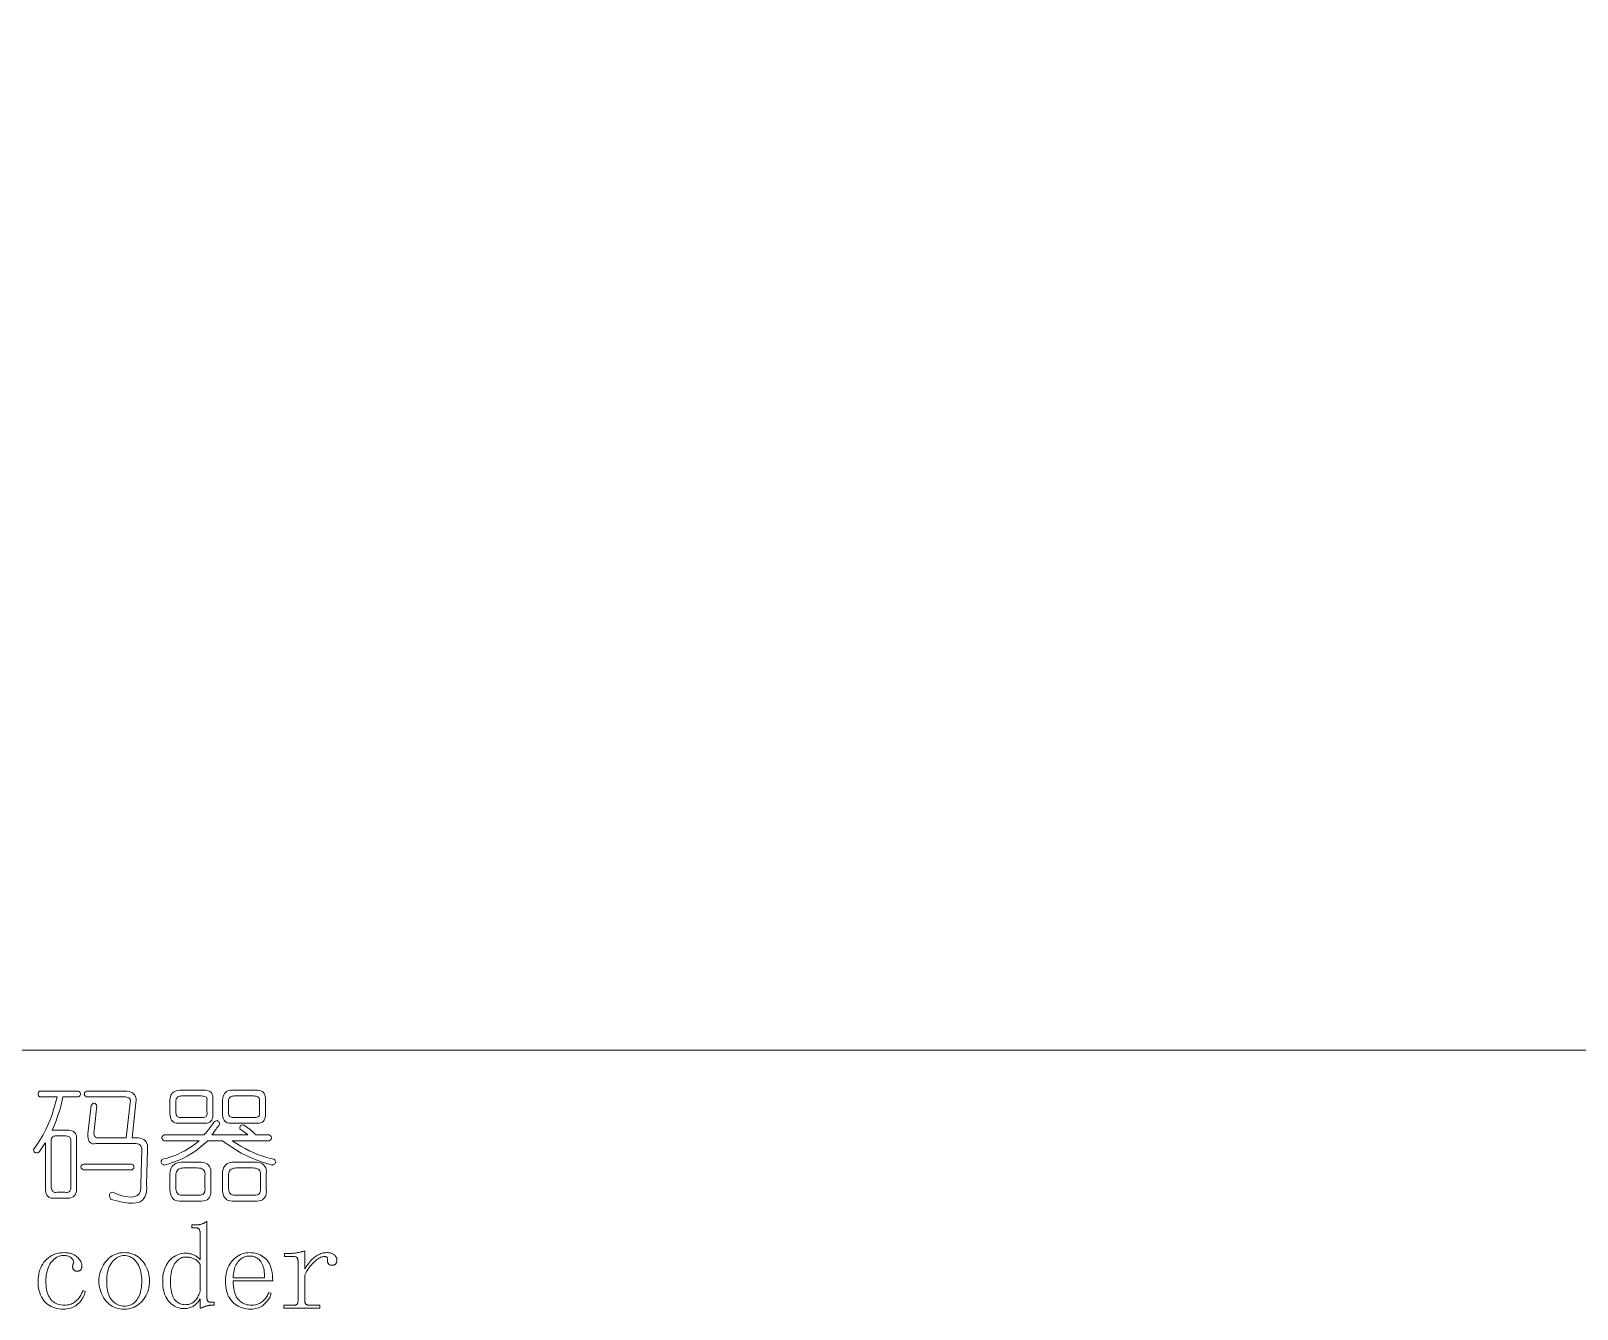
# Model space of a CAD drawing. Extents: x 1 to 297, y 1 to 210.
# Drawn here: x 90.6 to 117.82, y 51.94 to 74.46 of the extents above; entities that cross this region are included whole.
import ezdxf

# ---------------------------------------------------------------- set-up
doc = ezdxf.new("R2010")
doc.units = 0

msp = doc.modelspace()

# ---------------------------------------------------------------- linework, layer by layer
at = {"color": 7, "lineweight": 13}
msp.add_line((1.306, 56.508), (219.321, 56.508), dxfattribs=at)
for points in [[(90.747, 55.785), (91.433, 55.785), (91.445, 55.775), (91.455, 55.764), (91.462, 55.754), (91.466, 55.744), (91.467, 55.733), (91.466, 55.723), (91.462, 55.713), (91.455, 55.703), (91.445, 55.692), (91.433, 55.682), (91.159, 55.682), (91.147, 55.627), (91.135, 55.571), (91.12, 55.514), (91.104, 55.457), (91.086, 55.399), (91.066, 55.341), (91.045, 55.281), (91.021, 55.221), (90.997, 55.161), (90.97, 55.099), (91.227, 55.099), (91.263, 55.097), (91.294, 55.092), (91.322, 55.084), (91.345, 55.072), (91.364, 55.056), (91.379, 55.037), (91.39, 55.015), (91.397, 54.989), (91.4, 54.96), (91.399, 54.928), (91.399, 54.088), (91.4, 54.049), (91.397, 54.014), (91.389, 53.984), (91.377, 53.959), (91.36, 53.938), (91.339, 53.921), (91.313, 53.909), (91.283, 53.901), (91.249, 53.898), (91.21, 53.899), (91.021, 53.899), (90.989, 53.898), (90.96, 53.901), (90.934, 53.907), (90.912, 53.918), (90.893, 53.933), (90.877, 53.953), (90.865, 53.976), (90.857, 54.003), (90.852, 54.035), (90.85, 54.071), (90.85, 54.876), (90.84, 54.859), (90.829, 54.842), (90.818, 54.825), (90.806, 54.808), (90.794, 54.791), (90.782, 54.773), (90.77, 54.756), (90.757, 54.739), (90.744, 54.722), (90.73, 54.705), (90.714, 54.699), (90.699, 54.696), (90.686, 54.695), (90.675, 54.697), (90.666, 54.701), (90.658, 54.707), (90.652, 54.716), (90.648, 54.727), (90.645, 54.74), (90.644, 54.756), (90.701, 54.837), (90.754, 54.919), (90.804, 55.005), (90.85, 55.094), (90.893, 55.185), (90.932, 55.279), (90.968, 55.375), (91.001, 55.475), (91.03, 55.577), (91.056, 55.682), (90.747, 55.682), (90.738, 55.692), (90.731, 55.703), (90.726, 55.713), (90.722, 55.723), (90.721, 55.733), (90.722, 55.744), (90.726, 55.754), (90.731, 55.764), (90.738, 55.775)], [(91.57, 55.785), (92.239, 55.785), (92.284, 55.783), (92.324, 55.777), (92.358, 55.766), (92.387, 55.752), (92.41, 55.733), (92.428, 55.711), (92.44, 55.684), (92.447, 55.653), (92.448, 55.618), (92.444, 55.579), (92.376, 54.962), (92.444, 54.962), (92.486, 54.96), (92.524, 54.954), (92.556, 54.943), (92.584, 54.929), (92.607, 54.911), (92.625, 54.888), (92.639, 54.861), (92.647, 54.83), (92.651, 54.795), (92.65, 54.756), (92.633, 54.139), (92.634, 54.074), (92.629, 54.016), (92.618, 53.966), (92.603, 53.922), (92.581, 53.886), (92.555, 53.857), (92.522, 53.836), (92.485, 53.821), (92.442, 53.814), (92.393, 53.813), (92.37, 53.811), (92.344, 53.811), (92.314, 53.812), (92.28, 53.816), (92.243, 53.822), (92.202, 53.83), (92.156, 53.84), (92.108, 53.852), (92.055, 53.866), (91.999, 53.882), (91.99, 53.902), (91.983, 53.92), (91.98, 53.936), (91.979, 53.951), (91.981, 53.963), (91.986, 53.975), (91.994, 53.984), (92.004, 53.992), (92.017, 53.998), (92.033, 54.002), (92.133, 53.963), (92.223, 53.936), (92.301, 53.921), (92.367, 53.917), (92.423, 53.925), (92.467, 53.944), (92.5, 53.976), (92.521, 54.018), (92.531, 54.073), (92.53, 54.139), (92.547, 54.756), (92.546, 54.776), (92.543, 54.793), (92.538, 54.809), (92.531, 54.822), (92.521, 54.833), (92.51, 54.843), (92.497, 54.85), (92.481, 54.855), (92.464, 54.858), (92.444, 54.859), (91.741, 54.859), (91.709, 54.855), (91.681, 54.857), (91.657, 54.865), (91.637, 54.878), (91.621, 54.898), (91.61, 54.923), (91.602, 54.954), (91.599, 54.991), (91.599, 55.033), (91.604, 55.082), (91.656, 55.528), (91.666, 55.543), (91.676, 55.555), (91.687, 55.564), (91.697, 55.569), (91.707, 55.571), (91.717, 55.569), (91.728, 55.564), (91.738, 55.555), (91.748, 55.543), (91.759, 55.528), (91.707, 55.082), (91.705, 55.056), (91.705, 55.033), (91.708, 55.014), (91.713, 54.997), (91.72, 54.983), (91.73, 54.973), (91.742, 54.966), (91.757, 54.961), (91.773, 54.96), (91.793, 54.962), (92.273, 54.962), (92.341, 55.579), (92.347, 55.599), (92.348, 55.616), (92.347, 55.632), (92.341, 55.645), (92.333, 55.656), (92.321, 55.666), (92.305, 55.673), (92.287, 55.678), (92.264, 55.681), (92.239, 55.682), (91.57, 55.682), (91.558, 55.692), (91.548, 55.703), (91.541, 55.713), (91.537, 55.723), (91.536, 55.733), (91.537, 55.744), (91.541, 55.754), (91.548, 55.764), (91.558, 55.775)], [(93.216, 55.802), (93.627, 55.802), (93.663, 55.8), (93.694, 55.796), (93.722, 55.788), (93.745, 55.777), (93.764, 55.763), (93.779, 55.746), (93.79, 55.726), (93.797, 55.703), (93.8, 55.677), (93.799, 55.648), (93.799, 55.391), (93.8, 55.355), (93.797, 55.323), (93.79, 55.296), (93.779, 55.273), (93.764, 55.253), (93.745, 55.238), (93.722, 55.227), (93.694, 55.221), (93.663, 55.218), (93.627, 55.219), (93.216, 55.219), (93.183, 55.218), (93.154, 55.221), (93.128, 55.227), (93.106, 55.238), (93.087, 55.253), (93.072, 55.273), (93.06, 55.296), (93.051, 55.323), (93.046, 55.355), (93.044, 55.391), (93.044, 55.631), (93.046, 55.66), (93.051, 55.687), (93.06, 55.711), (93.072, 55.732), (93.087, 55.751), (93.106, 55.766), (93.128, 55.779), (93.154, 55.79), (93.183, 55.797)], [(93.593, 55.699), (93.25, 55.699), (93.23, 55.698), (93.213, 55.695), (93.198, 55.69), (93.184, 55.683), (93.173, 55.673), (93.164, 55.662), (93.156, 55.649), (93.151, 55.633), (93.148, 55.616), (93.147, 55.596), (93.147, 55.425), (93.148, 55.402), (93.151, 55.382), (93.156, 55.365), (93.164, 55.351), (93.173, 55.339), (93.184, 55.33), (93.198, 55.324), (93.213, 55.321), (93.23, 55.32), (93.25, 55.322), (93.593, 55.322), (93.615, 55.32), (93.635, 55.321), (93.653, 55.324), (93.667, 55.33), (93.679, 55.339), (93.687, 55.351), (93.694, 55.365), (93.697, 55.382), (93.698, 55.402), (93.696, 55.425), (93.696, 55.613), (93.698, 55.63), (93.697, 55.644), (93.694, 55.657), (93.687, 55.668), (93.679, 55.678), (93.667, 55.685), (93.653, 55.691), (93.635, 55.696), (93.615, 55.698)], [(93.97, 55.631), (93.975, 55.663), (93.982, 55.692), (93.993, 55.718), (94.006, 55.74), (94.021, 55.759), (94.04, 55.775), (94.061, 55.787), (94.085, 55.795), (94.112, 55.8), (94.141, 55.802), (94.553, 55.802), (94.589, 55.8), (94.62, 55.795), (94.647, 55.787), (94.671, 55.775), (94.69, 55.759), (94.705, 55.74), (94.716, 55.718), (94.723, 55.692), (94.726, 55.663), (94.724, 55.631), (94.724, 55.391), (94.726, 55.355), (94.723, 55.323), (94.716, 55.296), (94.705, 55.273), (94.69, 55.253), (94.671, 55.238), (94.647, 55.227), (94.62, 55.221), (94.589, 55.218), (94.553, 55.219), (94.141, 55.219), (94.109, 55.218), (94.08, 55.221), (94.054, 55.227), (94.032, 55.238), (94.013, 55.253), (93.997, 55.273), (93.985, 55.296), (93.977, 55.323), (93.972, 55.355), (93.97, 55.391)], [(94.519, 55.699), (94.176, 55.699), (94.156, 55.698), (94.139, 55.695), (94.123, 55.69), (94.11, 55.683), (94.099, 55.673), (94.089, 55.662), (94.082, 55.649), (94.077, 55.633), (94.074, 55.616), (94.073, 55.596), (94.073, 55.425), (94.074, 55.402), (94.077, 55.382), (94.082, 55.365), (94.089, 55.351), (94.099, 55.339), (94.11, 55.33), (94.123, 55.324), (94.139, 55.321), (94.156, 55.32), (94.176, 55.322), (94.519, 55.322), (94.541, 55.32), (94.561, 55.321), (94.578, 55.324), (94.593, 55.33), (94.604, 55.339), (94.613, 55.351), (94.619, 55.365), (94.623, 55.382), (94.623, 55.402), (94.621, 55.425), (94.621, 55.596), (94.623, 55.616), (94.623, 55.633), (94.619, 55.649), (94.613, 55.662), (94.604, 55.673), (94.593, 55.683), (94.578, 55.69), (94.561, 55.695), (94.541, 55.698)], [(91.193, 54.996), (91.039, 54.996), (91.022, 54.995), (91.008, 54.993), (90.995, 54.989), (90.984, 54.983), (90.974, 54.975), (90.967, 54.965), (90.961, 54.954), (90.956, 54.941), (90.954, 54.927), (90.953, 54.911), (90.953, 54.105), (90.954, 54.082), (90.957, 54.062), (90.962, 54.045), (90.969, 54.031), (90.979, 54.019), (90.99, 54.01), (91.003, 54.004), (91.019, 54.001), (91.036, 54), (91.056, 54.002), (91.193, 54.002), (91.215, 54), (91.235, 54.001), (91.253, 54.004), (91.267, 54.01), (91.279, 54.019), (91.287, 54.031), (91.294, 54.045), (91.297, 54.062), (91.298, 54.082), (91.296, 54.105), (91.296, 54.893), (91.298, 54.913), (91.297, 54.93), (91.294, 54.946), (91.287, 54.959), (91.279, 54.971), (91.267, 54.98), (91.253, 54.987), (91.235, 54.992), (91.215, 54.995)], [(94.279, 55.116), (94.276, 55.132), (94.276, 55.146), (94.278, 55.158), (94.281, 55.168), (94.287, 55.176), (94.295, 55.182), (94.305, 55.186), (94.317, 55.188), (94.331, 55.187), (94.347, 55.185), (94.377, 55.165), (94.405, 55.145), (94.43, 55.126), (94.454, 55.108), (94.476, 55.091), (94.495, 55.074), (94.513, 55.058), (94.528, 55.042), (94.542, 55.027), (94.553, 55.013), (94.793, 55.013), (94.808, 55.003), (94.82, 54.993), (94.829, 54.983), (94.834, 54.972), (94.836, 54.962), (94.834, 54.952), (94.829, 54.941), (94.82, 54.931), (94.808, 54.921), (94.793, 54.911), (94.141, 54.911), (94.217, 54.861), (94.292, 54.815), (94.366, 54.773), (94.44, 54.735), (94.514, 54.701), (94.588, 54.67), (94.661, 54.643), (94.734, 54.62), (94.806, 54.6), (94.879, 54.585), (94.891, 54.571), (94.899, 54.559), (94.904, 54.547), (94.906, 54.535), (94.904, 54.525), (94.899, 54.515), (94.891, 54.506), (94.879, 54.497), (94.863, 54.489), (94.844, 54.482), (94.749, 54.508), (94.656, 54.538), (94.564, 54.571), (94.474, 54.608), (94.386, 54.649), (94.299, 54.694), (94.214, 54.742), (94.131, 54.795), (94.05, 54.851), (93.97, 54.911), (93.713, 54.911), (93.643, 54.848), (93.572, 54.789), (93.499, 54.735), (93.425, 54.686), (93.349, 54.641), (93.271, 54.6), (93.191, 54.564), (93.109, 54.532), (93.026, 54.505), (92.941, 54.482), (92.926, 54.489), (92.913, 54.497), (92.902, 54.506), (92.895, 54.515), (92.89, 54.525), (92.888, 54.535), (92.889, 54.547), (92.892, 54.559), (92.898, 54.571), (92.907, 54.585), (92.975, 54.6), (93.043, 54.62), (93.11, 54.643), (93.176, 54.67), (93.241, 54.701), (93.306, 54.735), (93.37, 54.773), (93.434, 54.815), (93.497, 54.861), (93.559, 54.911), (92.941, 54.911), (92.926, 54.921), (92.914, 54.931), (92.905, 54.941), (92.9, 54.952), (92.899, 54.962), (92.9, 54.972), (92.905, 54.983), (92.914, 54.993), (92.926, 55.003), (92.941, 55.013), (93.644, 55.013), (93.661, 55.031), (93.679, 55.05), (93.696, 55.069), (93.713, 55.09), (93.73, 55.112), (93.747, 55.135), (93.764, 55.159), (93.781, 55.183), (93.799, 55.209), (93.816, 55.236), (93.832, 55.248), (93.847, 55.257), (93.861, 55.262), (93.873, 55.264), (93.884, 55.262), (93.894, 55.257), (93.902, 55.248), (93.909, 55.236), (93.914, 55.221), (93.919, 55.202), (93.902, 55.179), (93.886, 55.156), (93.87, 55.135), (93.855, 55.114), (93.841, 55.095), (93.828, 55.077), (93.815, 55.059), (93.803, 55.043), (93.792, 55.028), (93.781, 55.013), (94.416, 55.013), (94.408, 55.021), (94.399, 55.029), (94.389, 55.037), (94.377, 55.046), (94.364, 55.056), (94.35, 55.067), (94.334, 55.078), (94.317, 55.09), (94.298, 55.103)], [(92.376, 54.499), (92.388, 54.489), (92.398, 54.479), (92.405, 54.468), (92.409, 54.458), (92.41, 54.448), (92.409, 54.437), (92.405, 54.427), (92.398, 54.417), (92.388, 54.407), (92.376, 54.396), (91.519, 54.396), (91.503, 54.407), (91.491, 54.417), (91.483, 54.427), (91.477, 54.437), (91.476, 54.448), (91.477, 54.458), (91.483, 54.468), (91.491, 54.479), (91.503, 54.489), (91.519, 54.499)], [(93.044, 54.328), (93.046, 54.364), (93.053, 54.396), (93.063, 54.425), (93.077, 54.451), (93.096, 54.473), (93.118, 54.492), (93.145, 54.508), (93.176, 54.52), (93.211, 54.528), (93.25, 54.533), (93.559, 54.533), (93.601, 54.531), (93.638, 54.525), (93.671, 54.515), (93.698, 54.501), (93.721, 54.482), (93.74, 54.459), (93.753, 54.433), (93.762, 54.402), (93.765, 54.367), (93.764, 54.328), (93.764, 54.053), (93.765, 54.011), (93.762, 53.974), (93.753, 53.941), (93.74, 53.914), (93.721, 53.891), (93.698, 53.872), (93.671, 53.859), (93.638, 53.85), (93.601, 53.847), (93.559, 53.848), (93.25, 53.848), (93.211, 53.847), (93.176, 53.85), (93.145, 53.859), (93.118, 53.872), (93.096, 53.891), (93.077, 53.914), (93.063, 53.941), (93.053, 53.974), (93.046, 54.011), (93.044, 54.053)], [(93.97, 54.328), (93.972, 54.367), (93.978, 54.402), (93.989, 54.433), (94.003, 54.459), (94.021, 54.482), (94.044, 54.501), (94.071, 54.515), (94.102, 54.525), (94.137, 54.531), (94.176, 54.533), (94.536, 54.533), (94.578, 54.531), (94.615, 54.525), (94.648, 54.515), (94.676, 54.501), (94.699, 54.482), (94.717, 54.459), (94.73, 54.433), (94.739, 54.402), (94.742, 54.367), (94.741, 54.328), (94.741, 54.053), (94.742, 54.011), (94.739, 53.974), (94.73, 53.941), (94.717, 53.914), (94.699, 53.891), (94.676, 53.872), (94.648, 53.859), (94.615, 53.85), (94.578, 53.847), (94.536, 53.848), (94.176, 53.848), (94.137, 53.847), (94.102, 53.85), (94.071, 53.859), (94.044, 53.872), (94.021, 53.891), (94.003, 53.914), (93.989, 53.941), (93.978, 53.974), (93.972, 54.011), (93.97, 54.053)], [(93.524, 54.431), (93.284, 54.431), (93.258, 54.429), (93.235, 54.425), (93.214, 54.418), (93.197, 54.409), (93.181, 54.396), (93.169, 54.381), (93.159, 54.363), (93.153, 54.343), (93.149, 54.319), (93.147, 54.293), (93.147, 54.088), (93.149, 54.059), (93.153, 54.033), (93.159, 54.011), (93.169, 53.992), (93.181, 53.976), (93.197, 53.964), (93.214, 53.956), (93.235, 53.951), (93.258, 53.949), (93.284, 53.951), (93.524, 53.951), (93.553, 53.949), (93.579, 53.951), (93.601, 53.956), (93.62, 53.964), (93.636, 53.976), (93.648, 53.992), (93.656, 54.011), (93.661, 54.033), (93.663, 54.059), (93.661, 54.088), (93.661, 54.293), (93.663, 54.319), (93.661, 54.343), (93.656, 54.363), (93.648, 54.381), (93.636, 54.396), (93.62, 54.409), (93.601, 54.418), (93.579, 54.425), (93.553, 54.429)], [(94.501, 54.431), (94.21, 54.431), (94.184, 54.429), (94.161, 54.425), (94.14, 54.418), (94.122, 54.409), (94.107, 54.396), (94.095, 54.381), (94.085, 54.363), (94.078, 54.343), (94.074, 54.319), (94.073, 54.293), (94.073, 54.088), (94.074, 54.059), (94.078, 54.033), (94.085, 54.011), (94.095, 53.992), (94.107, 53.976), (94.122, 53.964), (94.14, 53.956), (94.161, 53.951), (94.184, 53.949), (94.21, 53.951), (94.501, 53.951), (94.531, 53.949), (94.556, 53.951), (94.579, 53.956), (94.597, 53.964), (94.613, 53.976), (94.625, 53.992), (94.633, 54.011), (94.639, 54.033), (94.64, 54.059), (94.639, 54.088), (94.639, 54.293), (94.64, 54.319), (94.639, 54.343), (94.633, 54.363), (94.625, 54.381), (94.613, 54.396), (94.597, 54.409), (94.579, 54.418), (94.556, 54.425), (94.531, 54.429)], [(93.293, 51.953), (93.262, 51.955), (93.233, 51.958), (93.204, 51.965), (93.176, 51.973), (93.149, 51.985), (93.123, 51.998), (93.098, 52.014), (93.073, 52.033), (93.05, 52.054), (93.027, 52.078), (93.006, 52.104), (92.987, 52.132), (92.97, 52.163), (92.956, 52.196), (92.944, 52.231), (92.934, 52.269), (92.926, 52.308), (92.92, 52.351), (92.917, 52.395), (92.916, 52.442), (92.917, 52.486), (92.921, 52.528), (92.927, 52.568), (92.935, 52.606), (92.946, 52.642), (92.959, 52.677), (92.975, 52.71), (92.993, 52.741), (93.013, 52.77), (93.036, 52.798), (93.06, 52.823), (93.085, 52.846), (93.112, 52.865), (93.139, 52.883), (93.166, 52.897), (93.195, 52.909), (93.225, 52.919), (93.255, 52.925), (93.286, 52.929), (93.319, 52.931), (93.332, 52.93), (93.346, 52.929), (93.36, 52.928), (93.374, 52.926), (93.388, 52.923), (93.402, 52.92), (93.417, 52.916), (93.431, 52.911), (93.445, 52.906), (93.46, 52.901), (93.474, 52.894), (93.488, 52.887), (93.501, 52.88), (93.513, 52.872), (93.525, 52.863), (93.537, 52.854), (93.547, 52.844), (93.557, 52.833), (93.567, 52.822), (93.576, 52.811), (93.576, 53.273), (93.576, 53.283), (93.575, 53.293), (93.574, 53.302), (93.573, 53.31), (93.571, 53.318), (93.57, 53.326), (93.567, 53.333), (93.565, 53.339), (93.562, 53.345), (93.559, 53.351), (93.555, 53.355), (93.551, 53.36), (93.546, 53.364), (93.541, 53.367), (93.535, 53.37), (93.529, 53.372), (93.522, 53.374), (93.515, 53.375), (93.507, 53.376), (93.499, 53.376), (93.43, 53.376), (93.43, 53.428), (93.524, 53.428), (93.533, 53.428), (93.541, 53.428), (93.55, 53.429), (93.559, 53.43), (93.567, 53.432), (93.576, 53.434), (93.584, 53.436), (93.593, 53.439), (93.601, 53.442), (93.61, 53.445), (93.619, 53.448), (93.627, 53.452), (93.636, 53.457), (93.644, 53.461), (93.653, 53.466), (93.661, 53.472), (93.67, 53.477), (93.679, 53.483), (93.687, 53.49), (93.696, 53.496), (93.696, 52.142), (93.696, 52.134), (93.696, 52.126), (93.697, 52.119), (93.698, 52.112), (93.7, 52.106), (93.702, 52.1), (93.704, 52.095), (93.707, 52.09), (93.71, 52.086), (93.713, 52.082), (93.716, 52.079), (93.72, 52.076), (93.725, 52.073), (93.729, 52.071), (93.734, 52.069), (93.74, 52.068), (93.745, 52.066), (93.751, 52.066), (93.758, 52.065), (93.764, 52.065), (93.824, 52.065), (93.824, 52.013), (93.773, 52.013), (93.766, 52.013), (93.759, 52.013), (93.751, 52.012), (93.743, 52.011), (93.735, 52.01), (93.727, 52.009), (93.719, 52.007), (93.71, 52.005), (93.701, 52.003), (93.691, 52.001), (93.682, 51.998), (93.672, 51.995), (93.663, 51.992), (93.653, 51.988), (93.643, 51.985), (93.633, 51.981), (93.623, 51.976), (93.613, 51.972), (93.603, 51.967), (93.593, 51.962), (93.576, 51.962), (93.576, 52.125), (93.567, 52.11), (93.557, 52.095), (93.547, 52.081), (93.537, 52.068), (93.525, 52.055), (93.513, 52.043), (93.501, 52.032), (93.488, 52.021), (93.474, 52.01), (93.46, 52.001), (93.445, 51.992), (93.43, 51.984), (93.414, 51.977), (93.398, 51.97), (93.382, 51.965), (93.365, 51.961), (93.347, 51.958), (93.33, 51.955), (93.311, 51.954)], [(91.33, 52.691), (91.33, 52.696), (91.33, 52.7), (91.33, 52.704), (91.331, 52.708), (91.331, 52.712), (91.332, 52.715), (91.332, 52.718), (91.333, 52.721), (91.333, 52.723), (91.334, 52.725), (91.335, 52.727), (91.336, 52.729), (91.337, 52.732), (91.338, 52.734), (91.34, 52.738), (91.341, 52.741), (91.342, 52.745), (91.344, 52.75), (91.345, 52.754), (91.347, 52.759), (91.348, 52.766), (91.349, 52.773), (91.348, 52.781), (91.346, 52.789), (91.343, 52.797), (91.339, 52.805), (91.334, 52.813), (91.328, 52.822), (91.321, 52.831), (91.313, 52.841), (91.304, 52.85), (91.293, 52.858), (91.282, 52.865), (91.269, 52.871), (91.255, 52.876), (91.24, 52.88), (91.223, 52.883), (91.206, 52.886), (91.187, 52.887), (91.167, 52.888), (91.142, 52.886), (91.117, 52.883), (91.093, 52.877), (91.07, 52.868), (91.048, 52.857), (91.027, 52.843), (91.006, 52.827), (90.986, 52.808), (90.967, 52.787), (90.949, 52.763), (90.931, 52.738), (90.916, 52.71), (90.903, 52.682), (90.891, 52.651), (90.881, 52.619), (90.873, 52.585), (90.867, 52.55), (90.862, 52.512), (90.859, 52.474), (90.859, 52.433), (90.859, 52.396), (90.862, 52.361), (90.866, 52.327), (90.871, 52.294), (90.878, 52.263), (90.886, 52.233), (90.896, 52.205), (90.908, 52.178), (90.921, 52.153), (90.936, 52.129), (90.952, 52.107), (90.971, 52.087), (90.991, 52.07), (91.014, 52.055), (91.039, 52.042), (91.065, 52.032), (91.094, 52.024), (91.125, 52.018), (91.158, 52.015), (91.193, 52.013), (91.216, 52.014), (91.239, 52.017), (91.261, 52.02), (91.283, 52.026), (91.303, 52.033), (91.323, 52.041), (91.342, 52.051), (91.36, 52.063), (91.378, 52.076), (91.394, 52.091), (91.41, 52.106), (91.425, 52.122), (91.439, 52.139), (91.452, 52.156), (91.464, 52.174), (91.475, 52.192), (91.485, 52.211), (91.494, 52.23), (91.503, 52.25), (91.51, 52.271), (91.553, 52.253), (91.545, 52.228), (91.537, 52.204), (91.527, 52.18), (91.516, 52.157), (91.504, 52.135), (91.49, 52.113), (91.475, 52.092), (91.46, 52.072), (91.443, 52.053), (91.424, 52.035), (91.405, 52.018), (91.384, 52.002), (91.362, 51.989), (91.338, 51.977), (91.313, 51.967), (91.286, 51.959), (91.259, 51.953), (91.23, 51.948), (91.199, 51.946), (91.167, 51.945), (91.127, 51.946), (91.088, 51.95), (91.051, 51.956), (91.016, 51.965), (90.983, 51.977), (90.951, 51.991), (90.921, 52.008), (90.893, 52.027), (90.866, 52.049), (90.841, 52.073), (90.819, 52.1), (90.798, 52.129), (90.78, 52.161), (90.765, 52.194), (90.751, 52.23), (90.741, 52.268), (90.732, 52.308), (90.726, 52.35), (90.723, 52.395), (90.721, 52.442), (90.723, 52.484), (90.727, 52.525), (90.733, 52.564), (90.742, 52.602), (90.754, 52.638), (90.768, 52.673), (90.784, 52.706), (90.804, 52.738), (90.826, 52.769), (90.85, 52.798), (90.876, 52.825), (90.905, 52.849), (90.934, 52.87), (90.965, 52.888), (90.998, 52.904), (91.032, 52.917), (91.068, 52.926), (91.105, 52.933), (91.144, 52.938), (91.184, 52.939), (91.213, 52.938), (91.24, 52.936), (91.266, 52.932), (91.291, 52.927), (91.314, 52.92), (91.336, 52.911), (91.357, 52.901), (91.376, 52.89), (91.394, 52.877), (91.411, 52.862), (91.427, 52.847), (91.441, 52.831), (91.453, 52.816), (91.464, 52.8), (91.472, 52.785), (91.48, 52.769), (91.486, 52.754), (91.49, 52.739), (91.492, 52.723), (91.493, 52.708), (91.493, 52.698), (91.492, 52.688), (91.491, 52.68), (91.489, 52.671), (91.487, 52.664), (91.485, 52.657), (91.482, 52.65), (91.479, 52.645), (91.475, 52.639), (91.471, 52.635), (91.467, 52.631), (91.462, 52.627), (91.457, 52.624), (91.451, 52.621), (91.445, 52.619), (91.438, 52.617), (91.431, 52.615), (91.423, 52.614), (91.415, 52.614), (91.407, 52.613), (91.4, 52.614), (91.394, 52.614), (91.388, 52.615), (91.382, 52.617), (91.376, 52.619), (91.371, 52.621), (91.365, 52.624), (91.361, 52.627), (91.356, 52.631), (91.351, 52.635), (91.347, 52.639), (91.344, 52.644), (91.34, 52.649), (91.338, 52.654), (91.335, 52.66), (91.333, 52.665), (91.332, 52.671), (91.331, 52.677), (91.33, 52.684)], [(92.684, 52.442), (92.683, 52.4), (92.679, 52.359), (92.673, 52.32), (92.664, 52.282), (92.652, 52.246), (92.638, 52.211), (92.621, 52.178), (92.602, 52.146), (92.58, 52.115), (92.556, 52.086), (92.529, 52.059), (92.502, 52.035), (92.473, 52.014), (92.443, 51.996), (92.412, 51.98), (92.38, 51.967), (92.346, 51.958), (92.312, 51.951), (92.276, 51.946), (92.239, 51.945), (92.2, 51.946), (92.163, 51.951), (92.127, 51.958), (92.093, 51.968), (92.06, 51.981), (92.028, 51.997), (91.998, 52.016), (91.97, 52.038), (91.943, 52.063), (91.917, 52.091), (91.894, 52.12), (91.872, 52.151), (91.854, 52.183), (91.838, 52.217), (91.824, 52.251), (91.813, 52.287), (91.804, 52.324), (91.798, 52.362), (91.794, 52.401), (91.793, 52.442), (91.794, 52.479), (91.798, 52.516), (91.804, 52.552), (91.813, 52.587), (91.824, 52.622), (91.838, 52.656), (91.854, 52.689), (91.872, 52.722), (91.894, 52.754), (91.917, 52.785), (91.943, 52.814), (91.97, 52.84), (91.998, 52.864), (92.028, 52.884), (92.06, 52.901), (92.093, 52.914), (92.127, 52.925), (92.163, 52.933), (92.2, 52.938), (92.239, 52.939), (92.279, 52.938), (92.317, 52.933), (92.354, 52.925), (92.389, 52.914), (92.423, 52.901), (92.455, 52.884), (92.485, 52.864), (92.513, 52.84), (92.539, 52.814), (92.564, 52.785), (92.587, 52.754), (92.607, 52.722), (92.625, 52.689), (92.641, 52.656), (92.654, 52.622), (92.665, 52.587), (92.673, 52.552), (92.679, 52.516), (92.683, 52.479)], [(91.93, 52.433), (91.931, 52.39), (91.934, 52.349), (91.938, 52.31), (91.944, 52.274), (91.952, 52.24), (91.962, 52.208), (91.974, 52.178), (91.988, 52.151), (92.003, 52.126), (92.02, 52.103), (92.038, 52.083), (92.058, 52.065), (92.077, 52.049), (92.098, 52.035), (92.12, 52.023), (92.142, 52.013), (92.165, 52.006), (92.189, 52.001), (92.213, 51.997), (92.239, 51.996), (92.267, 51.997), (92.294, 52.001), (92.32, 52.007), (92.345, 52.015), (92.368, 52.025), (92.39, 52.038), (92.411, 52.053), (92.431, 52.07), (92.449, 52.09), (92.466, 52.112), (92.481, 52.136), (92.495, 52.162), (92.507, 52.19), (92.518, 52.219), (92.527, 52.25), (92.534, 52.283), (92.54, 52.318), (92.544, 52.355), (92.546, 52.393), (92.547, 52.433), (92.546, 52.477), (92.544, 52.518), (92.539, 52.558), (92.533, 52.595), (92.525, 52.63), (92.515, 52.662), (92.503, 52.693), (92.49, 52.721), (92.474, 52.748), (92.457, 52.772), (92.439, 52.794), (92.42, 52.814), (92.4, 52.831), (92.379, 52.846), (92.357, 52.859), (92.335, 52.869), (92.312, 52.877), (92.288, 52.883), (92.264, 52.887), (92.239, 52.888), (92.215, 52.887), (92.192, 52.883), (92.169, 52.877), (92.147, 52.869), (92.125, 52.859), (92.104, 52.846), (92.083, 52.831), (92.063, 52.814), (92.043, 52.794), (92.024, 52.772), (92.006, 52.748), (91.99, 52.721), (91.976, 52.693), (91.964, 52.662), (91.954, 52.63), (91.945, 52.595), (91.938, 52.558), (91.934, 52.518), (91.931, 52.477)], [(93.576, 52.733), (93.567, 52.747), (93.558, 52.759), (93.548, 52.771), (93.537, 52.782), (93.526, 52.792), (93.515, 52.802), (93.503, 52.811), (93.491, 52.818), (93.478, 52.826), (93.464, 52.832), (93.451, 52.838), (93.437, 52.843), (93.423, 52.847), (93.409, 52.851), (93.396, 52.854), (93.382, 52.857), (93.368, 52.859), (93.355, 52.861), (93.341, 52.862), (93.327, 52.862), (93.302, 52.861), (93.278, 52.857), (93.255, 52.851), (93.233, 52.843), (93.212, 52.832), (93.193, 52.819), (93.174, 52.803), (93.157, 52.785), (93.141, 52.765), (93.126, 52.742), (93.112, 52.717), (93.099, 52.691), (93.089, 52.663), (93.079, 52.634), (93.071, 52.603), (93.065, 52.57), (93.059, 52.536), (93.056, 52.501), (93.054, 52.464), (93.053, 52.425), (93.054, 52.385), (93.056, 52.347), (93.059, 52.311), (93.064, 52.277), (93.07, 52.246), (93.078, 52.217), (93.086, 52.189), (93.097, 52.164), (93.108, 52.141), (93.121, 52.121), (93.136, 52.102), (93.151, 52.085), (93.168, 52.07), (93.186, 52.057), (93.205, 52.047), (93.225, 52.038), (93.247, 52.031), (93.27, 52.026), (93.293, 52.023), (93.319, 52.022), (93.337, 52.023), (93.355, 52.024), (93.372, 52.027), (93.389, 52.032), (93.405, 52.037), (93.421, 52.044), (93.436, 52.051), (93.45, 52.06), (93.464, 52.071), (93.477, 52.082), (93.49, 52.095), (93.502, 52.108), (93.513, 52.123), (93.524, 52.14), (93.534, 52.157), (93.543, 52.176), (93.552, 52.195), (93.561, 52.216), (93.569, 52.239), (93.576, 52.262)], [(94.159, 52.442), (94.159, 52.397), (94.162, 52.355), (94.167, 52.315), (94.173, 52.278), (94.181, 52.244), (94.191, 52.212), (94.203, 52.183), (94.216, 52.157), (94.231, 52.133), (94.249, 52.112), (94.267, 52.093), (94.287, 52.077), (94.308, 52.062), (94.329, 52.049), (94.352, 52.038), (94.377, 52.029), (94.402, 52.022), (94.428, 52.017), (94.456, 52.014), (94.484, 52.013), (94.506, 52.014), (94.527, 52.016), (94.548, 52.019), (94.568, 52.024), (94.587, 52.03), (94.606, 52.037), (94.623, 52.045), (94.641, 52.055), (94.657, 52.066), (94.673, 52.078), (94.688, 52.091), (94.702, 52.105), (94.715, 52.119), (94.728, 52.134), (94.739, 52.15), (94.75, 52.166), (94.76, 52.182), (94.769, 52.2), (94.777, 52.218), (94.784, 52.236), (94.827, 52.219), (94.821, 52.2), (94.814, 52.182), (94.806, 52.163), (94.796, 52.144), (94.785, 52.126), (94.773, 52.108), (94.76, 52.089), (94.745, 52.071), (94.729, 52.053), (94.711, 52.035), (94.693, 52.018), (94.673, 52.002), (94.652, 51.989), (94.629, 51.977), (94.605, 51.967), (94.58, 51.959), (94.554, 51.953), (94.526, 51.948), (94.497, 51.946), (94.467, 51.945), (94.428, 51.946), (94.391, 51.95), (94.355, 51.956), (94.321, 51.965), (94.288, 51.977), (94.257, 51.991), (94.227, 52.008), (94.198, 52.027), (94.171, 52.049), (94.146, 52.073), (94.122, 52.1), (94.101, 52.129), (94.082, 52.161), (94.066, 52.194), (94.052, 52.23), (94.041, 52.268), (94.033, 52.308), (94.026, 52.35), (94.023, 52.395), (94.021, 52.442), (94.023, 52.484), (94.026, 52.525), (94.033, 52.564), (94.041, 52.602), (94.052, 52.638), (94.066, 52.673), (94.082, 52.706), (94.101, 52.738), (94.122, 52.769), (94.146, 52.798), (94.171, 52.825), (94.198, 52.849), (94.225, 52.87), (94.254, 52.888), (94.284, 52.904), (94.315, 52.917), (94.347, 52.926), (94.38, 52.933), (94.415, 52.938), (94.45, 52.939), (94.482, 52.938), (94.513, 52.935), (94.544, 52.929), (94.573, 52.921), (94.602, 52.911), (94.63, 52.899), (94.657, 52.885), (94.683, 52.868), (94.708, 52.849), (94.733, 52.828), (94.756, 52.804), (94.776, 52.777), (94.794, 52.746), (94.81, 52.713), (94.823, 52.676), (94.834, 52.635), (94.842, 52.592), (94.848, 52.545), (94.852, 52.495), (94.853, 52.442)], [(94.707, 52.493), (94.708, 52.53), (94.707, 52.565), (94.705, 52.598), (94.701, 52.63), (94.695, 52.66), (94.688, 52.687), (94.679, 52.713), (94.669, 52.738), (94.657, 52.76), (94.643, 52.781), (94.628, 52.799), (94.612, 52.816), (94.595, 52.831), (94.577, 52.844), (94.558, 52.854), (94.538, 52.863), (94.518, 52.87), (94.496, 52.875), (94.474, 52.878), (94.45, 52.879), (94.425, 52.878), (94.4, 52.875), (94.377, 52.87), (94.355, 52.863), (94.333, 52.853), (94.313, 52.842), (94.293, 52.829), (94.274, 52.813), (94.257, 52.796), (94.24, 52.776), (94.225, 52.755), (94.211, 52.732), (94.198, 52.708), (94.188, 52.682), (94.179, 52.654), (94.172, 52.625), (94.166, 52.594), (94.162, 52.562), (94.159, 52.529), (94.159, 52.493)], [(95.419, 52.656), (95.436, 52.683), (95.453, 52.709), (95.471, 52.733), (95.489, 52.756), (95.507, 52.777), (95.526, 52.798), (95.545, 52.817), (95.564, 52.835), (95.583, 52.851), (95.603, 52.866), (95.623, 52.88), (95.642, 52.893), (95.662, 52.903), (95.682, 52.913), (95.702, 52.921), (95.723, 52.927), (95.743, 52.933), (95.763, 52.936), (95.784, 52.938), (95.804, 52.939), (95.821, 52.939), (95.837, 52.938), (95.852, 52.936), (95.867, 52.933), (95.88, 52.93), (95.893, 52.925), (95.905, 52.92), (95.917, 52.914), (95.927, 52.908), (95.937, 52.901), (95.946, 52.893), (95.954, 52.885), (95.961, 52.876), (95.967, 52.868), (95.972, 52.859), (95.977, 52.85), (95.98, 52.84), (95.982, 52.831), (95.984, 52.821), (95.984, 52.811), (95.984, 52.802), (95.983, 52.794), (95.982, 52.786), (95.981, 52.779), (95.979, 52.772), (95.977, 52.765), (95.974, 52.759), (95.971, 52.753), (95.967, 52.747), (95.963, 52.742), (95.958, 52.737), (95.953, 52.733), (95.948, 52.729), (95.942, 52.726), (95.936, 52.723), (95.929, 52.72), (95.922, 52.719), (95.915, 52.717), (95.907, 52.717), (95.899, 52.716), (95.89, 52.717), (95.882, 52.717), (95.875, 52.719), (95.868, 52.72), (95.861, 52.723), (95.855, 52.726), (95.849, 52.729), (95.844, 52.733), (95.839, 52.737), (95.834, 52.742), (95.83, 52.747), (95.827, 52.753), (95.824, 52.759), (95.822, 52.765), (95.82, 52.772), (95.819, 52.779), (95.819, 52.786), (95.819, 52.794), (95.82, 52.802), (95.821, 52.811), (95.821, 52.816), (95.821, 52.821), (95.821, 52.825), (95.82, 52.83), (95.819, 52.834), (95.818, 52.838), (95.817, 52.842), (95.816, 52.846), (95.814, 52.85), (95.813, 52.853), (95.811, 52.857), (95.808, 52.86), (95.805, 52.862), (95.801, 52.864), (95.796, 52.866), (95.79, 52.868), (95.784, 52.869), (95.777, 52.87), (95.77, 52.87), (95.761, 52.871), (95.747, 52.87), (95.733, 52.867), (95.718, 52.863), (95.702, 52.857), (95.685, 52.849), (95.668, 52.84), (95.651, 52.829), (95.633, 52.816), (95.614, 52.801), (95.594, 52.785), (95.575, 52.767), (95.556, 52.748), (95.537, 52.727), (95.519, 52.705), (95.501, 52.682), (95.484, 52.657), (95.467, 52.631), (95.45, 52.604), (95.434, 52.575), (95.419, 52.545), (95.419, 52.082), (95.419, 52.075), (95.419, 52.069), (95.42, 52.063), (95.422, 52.057), (95.424, 52.052), (95.426, 52.047), (95.429, 52.042), (95.432, 52.038), (95.436, 52.034), (95.44, 52.031), (95.444, 52.027), (95.449, 52.024), (95.454, 52.022), (95.459, 52.02), (95.465, 52.018), (95.47, 52.016), (95.476, 52.015), (95.483, 52.014), (95.489, 52.014), (95.496, 52.013), (95.684, 52.013), (95.684, 51.962), (95.05, 51.962), (95.05, 52.013), (95.221, 52.013), (95.23, 52.014), (95.238, 52.014), (95.245, 52.015), (95.252, 52.016), (95.258, 52.018), (95.264, 52.02), (95.269, 52.022), (95.274, 52.024), (95.278, 52.027), (95.281, 52.031), (95.285, 52.034), (95.288, 52.038), (95.29, 52.042), (95.292, 52.047), (95.294, 52.052), (95.296, 52.057), (95.297, 52.063), (95.298, 52.069), (95.298, 52.075), (95.299, 52.082), (95.299, 52.793), (95.298, 52.8), (95.298, 52.807), (95.297, 52.813), (95.296, 52.819), (95.294, 52.825), (95.292, 52.83), (95.29, 52.835), (95.288, 52.84), (95.285, 52.845), (95.281, 52.849), (95.278, 52.853), (95.274, 52.857), (95.269, 52.86), (95.264, 52.863), (95.258, 52.865), (95.252, 52.867), (95.245, 52.869), (95.238, 52.87), (95.23, 52.87), (95.221, 52.871), (95.059, 52.871), (95.059, 52.922), (95.127, 52.922), (95.139, 52.922), (95.152, 52.923), (95.165, 52.923), (95.179, 52.924), (95.192, 52.925), (95.207, 52.927), (95.222, 52.928), (95.237, 52.93), (95.252, 52.932), (95.269, 52.935), (95.284, 52.937), (95.3, 52.94), (95.314, 52.943), (95.328, 52.946), (95.34, 52.949), (95.352, 52.952), (95.364, 52.955), (95.374, 52.958), (95.384, 52.961), (95.393, 52.965), (95.419, 52.965)]]:
    msp.add_lwpolyline(points, close=True, dxfattribs=at)
at = {"color": 7, "lineweight": 35}
msp.add_circle((58.259, 118.807), 50, dxfattribs=at)

doc.saveas('drawing.dxf')
